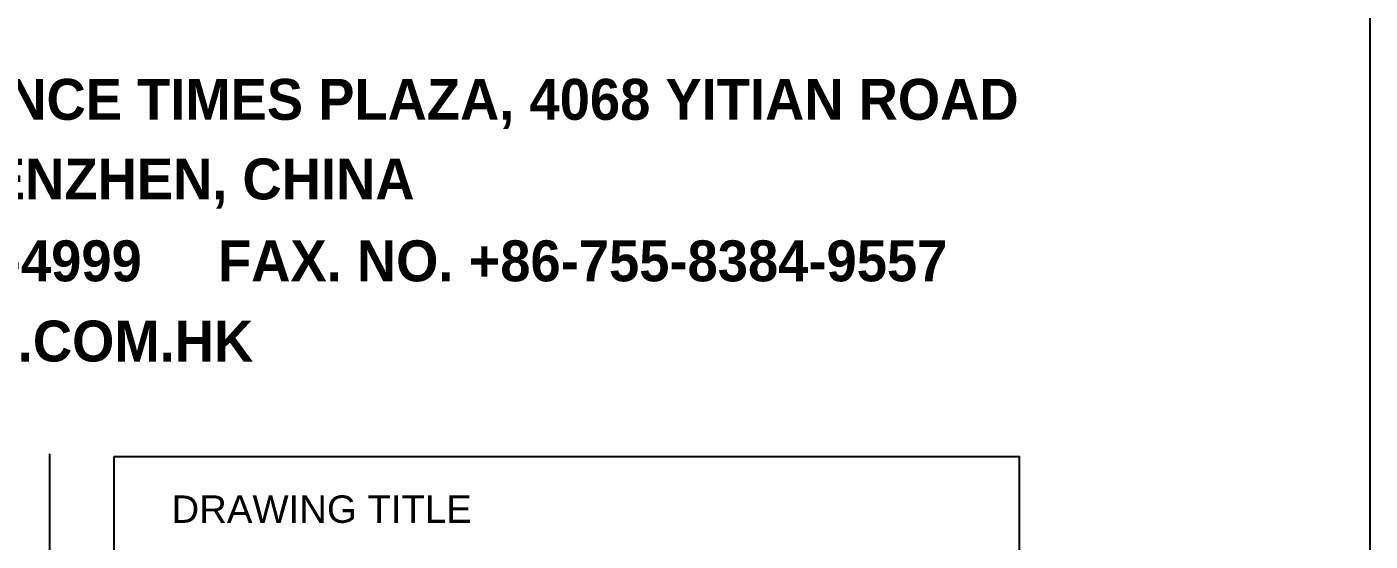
# Model space of a CAD drawing. Header units: millimetres. Extents: x 14385 to 129787, y 107826 to 186798.
# Drawn here: x 86789.53 to 86823.94, y 138754.79 to 138767.97 of the extents above; entities that cross this region are included whole.
import ezdxf

# ---------------------------------------------------------------- set-up
doc = ezdxf.new("R2010")
doc.units = ezdxf.units.MM
doc.header["$LTSCALE"] = 1000
doc.layers.add('TK', color=1, linetype='Continuous')
doc.styles.add('ADDRESS', font='arialbd.ttf', dxfattribs={"width": 0.95})
doc.styles.add('Arial', font='arial.ttf')

# ---------------------------------------------------------------- blocks, each defined once
blk = doc.blocks.new('fdas')
at = {"layer": 'TK', "color": 1, "style": 'ADDRESS', "width": 0.95}
for s, p in [('4B01 - 4B02, EXCELLENCE TIMES PLAZA, 4068 YITIAN ROAD', (1210.142, 1484.932)), ('FUTIAN DISTRICT, SHENZHEN, CHINA', (1210.142, 1479.154)), ('TEL. NO. +86-755-2399-4999', (1210.142, 1473.214)), ('FAX. NO. +86-755-8384-9557', (1268.119, 1473.214)), ('E-MAIL: DESIGN@CCD.COM.HK', (1210.142, 1467.395))]:
    blk.add_text(s, height=2.96896, dxfattribs=at).set_placement(p)
blk = doc.blocks.new('FSAFDSAFSAD')
at = {"layer": 'TK', "color": 2, "ltscale": 3}
blk.add_line((-283.122, 1552.908), (-283.122, 1215.208), dxfattribs=at)
at = {"layer": 'TK', "color": 255}
blk.add_lwpolyline([(-187.354, 2036.091), (-1376.354, 2036.091), (-1376.354, 1195.091), (-187.354, 1195.091)], close=True, dxfattribs=at)
at = {"layer": 'TK', "color": 150}
blk.add_lwpolyline([(-278.434, 1552.706), (-212.802, 1552.706), (-212.802, 1346.814), (-278.434, 1346.814)], close=True, dxfattribs=at)
at = {"layer": 'TK'}
blk.add_blockref('fdas', (-1539.018, 92.212), dxfattribs=at)
at = {"layer": 'TK', "color": 2, "style": 'Arial'}
blk.add_text('DRAWING TITLE', height=1.99004, dxfattribs=at).set_placement((-274.272, 1547.901))

msp = doc.modelspace()

# ---------------------------------------------------------------- block references
at = {"layer": 'TK', "xscale": 0.3532380151445977, "yscale": 0.3532380151445977, "zscale": 0.3532380151445977}
msp.add_blockref('FSAFDSAFSAD', (86890.121, 138208.481), dxfattribs=at)

doc.saveas('drawing.dxf')
